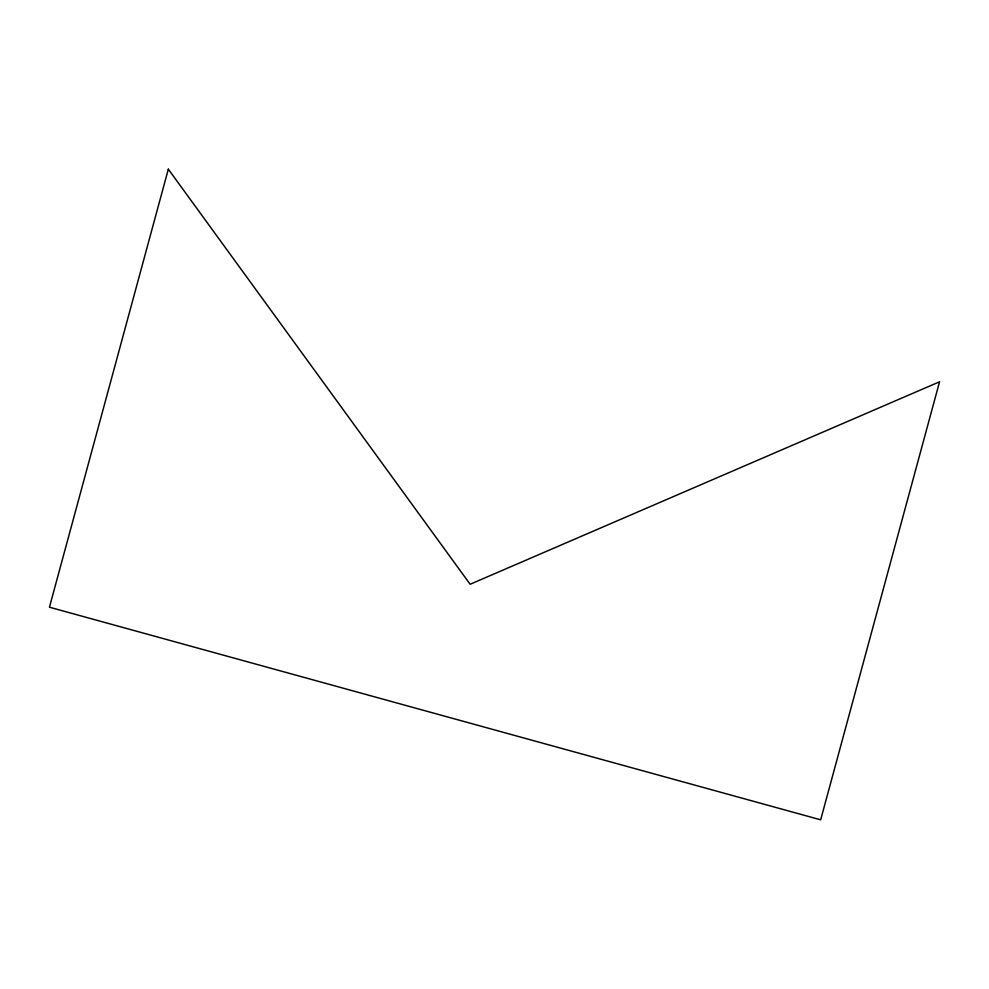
<?xml version="1.0" encoding="UTF-8"?>
<svg xmlns="http://www.w3.org/2000/svg" width="989" height="989" viewBox="0 0 989 989"><rect width="100%" height="100%" fill="white"/><g stroke="black" fill="none" stroke-linecap="round" stroke-linejoin="round"><path stroke-width="1.48" d="M168.328 169.181L49.45 607.209L820.672 819.819L939.55 381.791L470.146 584.264L168.328 169.181"/></g></svg>
